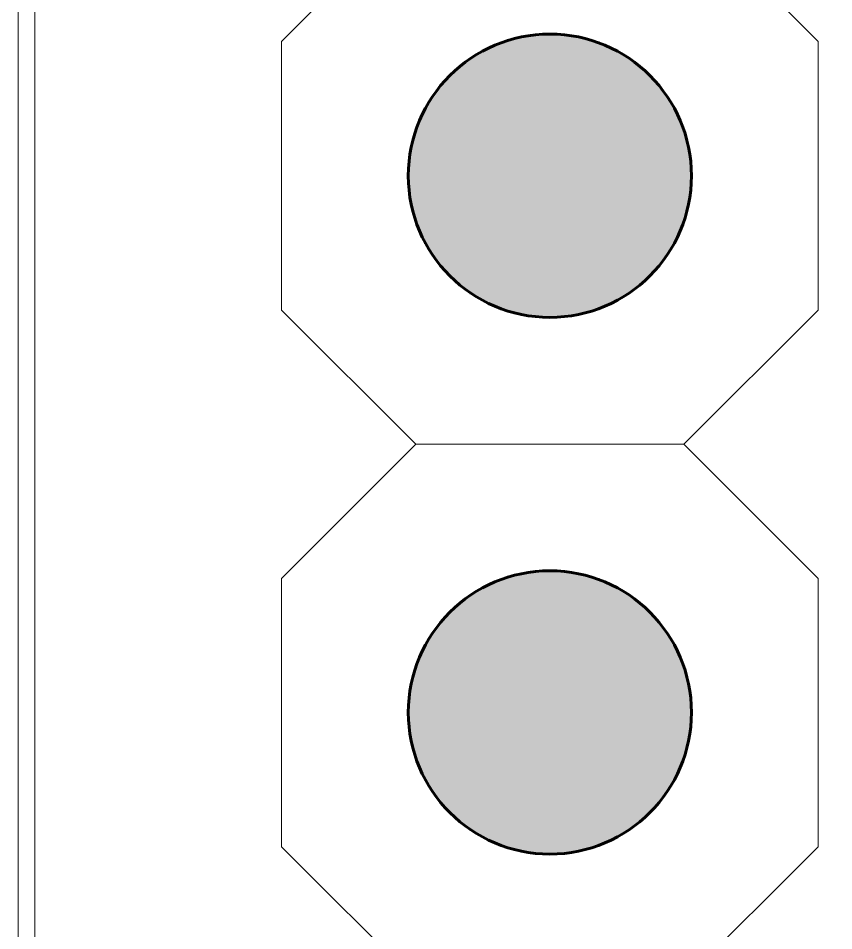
# Model space of a CAD drawing. Header units: inches. Extents: x 3.6 to 56.9, y 3.5 to 76.6.
# Drawn here: x 3.636 to 7.498, y 19.678 to 23.996 of the extents above; entities that cross this region are included whole.
import ezdxf

# ---------------------------------------------------------------- set-up
doc = ezdxf.new("R2010")
doc.units = ezdxf.units.IN
doc.header["$MEASUREMENT"] = 0
for name, color, linetype in [('board', 7, 'Continuous'), ('copper', 7, 'Continuous'), ('mask', 7, 'Continuous'), ('silk', 7, 'Continuous')]:
    doc.layers.add(name, color=color, linetype=linetype)

msp = doc.modelspace()

# ---------------------------------------------------------------- hatches: boundary and pattern name
at = {"layer": 'mask', "true_color": 0xffffff}
h = msp.add_hatch(color=7, dxfattribs=at)
edge = h.paths.add_edge_path()
edge.add_spline(control_points=[(6.1536, 22.5799), (5.7834, 22.5799), (5.4833, 22.88), (5.4833, 23.2502), (5.4833, 23.6204), (5.7834, 23.9205), (6.1536, 23.9205), (6.5238, 23.9205), (6.8239, 23.6204), (6.8239, 23.2502), (6.8239, 22.88), (6.5238, 22.5799), (6.1536, 22.5799)], knot_values=[0, 0, 0, 0, 1, 1, 1, 2, 2, 2, 3, 3, 3, 4, 4, 4, 4], degree=3, periodic=1)
h = msp.add_hatch(color=7, dxfattribs=at)
edge = h.paths.add_edge_path()
edge.add_spline(control_points=[(6.1536, 20.0404), (5.7834, 20.0404), (5.4833, 20.3405), (5.4833, 20.7106), (5.4833, 21.0808), (5.7834, 21.3809), (6.1536, 21.3809), (6.5238, 21.3809), (6.8239, 21.0808), (6.8239, 20.7106), (6.8239, 20.3405), (6.5238, 20.0404), (6.1536, 20.0404)], knot_values=[0, 0, 0, 0, 1, 1, 1, 2, 2, 2, 3, 3, 3, 4, 4, 4, 4], degree=3, periodic=1)

# ---------------------------------------------------------------- linework, layer by layer
at = {"layer": 'board', "color": 7, "lineweight": 20, "true_color": 0xffffff}
msp.add_lwpolyline([(3.6364, 60.5691), (56.8332, 60.5691), (56.8332, 3.7723), (3.6364, 3.7723), (3.6364, 60.5691)], dxfattribs=at)
msp.add_open_spline([(56.8521, 12.1646), (56.8521, 12.1646), (55.3337, 10.6434), (55.3337, 10.6434), (55.3337, 10.6434), (43.9474, 10.6434), (43.9474, 10.6434), (43.9474, 10.6434), (41.4173, 8.1094), (41.4173, 8.1094), (41.4173, 8.1094), (8.7761, 8.1094), (8.7761, 8.1094), (8.7761, 8.1094), (6.246, 10.6434), (6.246, 10.6434), (6.246, 10.6434), (4.7111, 10.6434), (4.7111, 10.6434), (4.2186, 10.5873), (3.7727, 10.9401), (3.7148, 11.4312), (3.7074, 11.4979), (3.7074, 11.5709), (3.7148, 11.6404), (3.7148, 11.6404), (3.7148, 75.5088), (3.7148, 75.5088), (3.6569, 76.0016), (4.0097, 76.4482), (4.5011, 76.5061), (4.5706, 76.5142), (4.6408, 76.5142), (4.7114, 76.5061), (4.7114, 76.5061), (55.8558, 76.5061), (55.8558, 76.5061), (56.3487, 76.5636), (56.7949, 76.2104), (56.8521, 75.7176), (56.8602, 75.6481), (56.8602, 75.5779), (56.8521, 75.5088), (56.8521, 75.5088), (56.8521, 12.1646), (56.8521, 12.1646)], degree=3, knots=[0, 0, 0, 0, 1, 1, 1, 2, 2, 2, 3, 3, 3, 4, 4, 4, 5, 5, 5, 6, 6, 6, 7, 7, 7, 8, 8, 8, 9, 9, 9, 10, 10, 10, 11, 11, 11, 12, 12, 12, 13, 13, 13, 14, 14, 14, 15, 15, 15, 15], dxfattribs=at)
at = {"layer": 'copper', "color": 7, "lineweight": 30, "true_color": 0xffffff}
for points in [[(6.1536, 22.58), (5.7834, 22.58), (5.4833, 22.8801), (5.4833, 23.2502), (5.4833, 23.6204), (5.7834, 23.9205), (6.1536, 23.9205), (6.5238, 23.9205), (6.8239, 23.6204), (6.8239, 23.2502), (6.8239, 22.8801), (6.5238, 22.58), (6.1536, 22.58)], [(6.1536, 20.0404), (5.7834, 20.0404), (5.4833, 20.3405), (5.4833, 20.7107), (5.4833, 21.0808), (5.7834, 21.3809), (6.1536, 21.3809), (6.5238, 21.3809), (6.8239, 21.0808), (6.8239, 20.7107), (6.8239, 20.3405), (6.5238, 20.0404), (6.1536, 20.0404)]]:
    msp.add_open_spline(points, degree=3, knots=[0, 0, 0, 0, 1, 1, 1, 2, 2, 2, 3, 3, 3, 4, 4, 4, 4], dxfattribs=at)
at = {"layer": 'mask', "lineweight": 0}
for points in [[(6.1536, 22.5799), (5.7834, 22.5799), (5.4833, 22.88), (5.4833, 23.2502), (5.4833, 23.6204), (5.7834, 23.9205), (6.1536, 23.9205), (6.5238, 23.9205), (6.8239, 23.6204), (6.8239, 23.2502), (6.8239, 22.88), (6.5238, 22.5799), (6.1536, 22.5799)], [(6.1536, 20.0404), (5.7834, 20.0404), (5.4833, 20.3405), (5.4833, 20.7106), (5.4833, 21.0808), (5.7834, 21.3809), (6.1536, 21.3809), (6.5238, 21.3809), (6.8239, 21.0808), (6.8239, 20.7106), (6.8239, 20.3405), (6.5238, 20.0404), (6.1536, 20.0404)]]:
    msp.add_open_spline(points, degree=3, knots=[0, 0, 0, 0, 1, 1, 1, 2, 2, 2, 3, 3, 3, 4, 4, 4, 4], dxfattribs=at)
at = {"layer": 'mask', "color": 7, "lineweight": 60, "true_color": 0xffffff}
for points in [[(6.1536, 22.58), (5.7834, 22.58), (5.4833, 22.8801), (5.4833, 23.2502), (5.4833, 23.6204), (5.7834, 23.9205), (6.1536, 23.9205), (6.5238, 23.9205), (6.8239, 23.6204), (6.8239, 23.2502), (6.8239, 22.8801), (6.5238, 22.58), (6.1536, 22.58)], [(6.1536, 20.0404), (5.7834, 20.0404), (5.4833, 20.3405), (5.4833, 20.7107), (5.4833, 21.0808), (5.7834, 21.3809), (6.1536, 21.3809), (6.5238, 21.3809), (6.8239, 21.0808), (6.8239, 20.7107), (6.8239, 20.3405), (6.5238, 20.0404), (6.1536, 20.0404)]]:
    msp.add_open_spline(points, degree=3, knots=[0, 0, 0, 0, 1, 1, 1, 2, 2, 2, 3, 3, 3, 4, 4, 4, 4], dxfattribs=at)
at = {"layer": 'silk', "color": 7, "lineweight": 20, "true_color": 0xffffff}
msp.add_lwpolyline([(3.6364, 60.5691), (56.8332, 60.5691), (56.8332, 3.7723), (3.6364, 3.7723), (3.6364, 60.5691)], dxfattribs=at)
at = {"layer": 'silk', "color": 7, "lineweight": 15, "true_color": 0xffffff}
for points in [[(4.8836, 23.885), (5.519, 24.5196)], [(6.7886, 24.5196), (7.4236, 23.885)], [(4.8836, 22.615), (4.8836, 23.885)], [(7.4236, 23.885), (7.4236, 22.615)], [(5.519, 21.98), (4.8836, 22.615)], [(7.4236, 22.615), (6.7886, 21.98)], [(4.8836, 21.3446), (5.519, 21.98)], [(6.7886, 21.98), (5.519, 21.98)], [(6.7886, 21.98), (7.4236, 21.3446)], [(4.8836, 20.0752), (4.8836, 21.3446)], [(7.4236, 21.3446), (7.4236, 20.0752)], [(5.519, 19.44), (4.8836, 20.0752)], [(7.4236, 20.0752), (6.7886, 19.44)]]:
    msp.add_lwpolyline(points, dxfattribs=at)
at = {"layer": 'silk', "lineweight": 0}
for points in [[(6.1536, 22.5799), (5.7834, 22.5799), (5.4833, 22.88), (5.4833, 23.2502), (5.4833, 23.6204), (5.7834, 23.9205), (6.1536, 23.9205), (6.5238, 23.9205), (6.8239, 23.6204), (6.8239, 23.2502), (6.8239, 22.88), (6.5238, 22.5799), (6.1536, 22.5799)], [(6.1536, 20.0404), (5.7834, 20.0404), (5.4833, 20.3405), (5.4833, 20.7106), (5.4833, 21.0808), (5.7834, 21.3809), (6.1536, 21.3809), (6.5238, 21.3809), (6.8239, 21.0808), (6.8239, 20.7106), (6.8239, 20.3405), (6.5238, 20.0404), (6.1536, 20.0404)]]:
    msp.add_open_spline(points, degree=3, knots=[0, 0, 0, 0, 1, 1, 1, 2, 2, 2, 3, 3, 3, 4, 4, 4, 4], dxfattribs=at)
at = {"layer": 'silk', "color": 18, "lineweight": 60, "true_color": 0x000000}
for points in [[(6.1536, 22.58), (5.7834, 22.58), (5.4833, 22.8801), (5.4833, 23.2502), (5.4833, 23.6204), (5.7834, 23.9205), (6.1536, 23.9205), (6.5238, 23.9205), (6.8239, 23.6204), (6.8239, 23.2502), (6.8239, 22.8801), (6.5238, 22.58), (6.1536, 22.58)], [(6.1536, 20.0404), (5.7834, 20.0404), (5.4833, 20.3405), (5.4833, 20.7107), (5.4833, 21.0808), (5.7834, 21.3809), (6.1536, 21.3809), (6.5238, 21.3809), (6.8239, 21.0808), (6.8239, 20.7107), (6.8239, 20.3405), (6.5238, 20.0404), (6.1536, 20.0404)]]:
    msp.add_open_spline(points, degree=3, knots=[0, 0, 0, 0, 1, 1, 1, 2, 2, 2, 3, 3, 3, 4, 4, 4, 4], dxfattribs=at)

doc.saveas('drawing.dxf')
